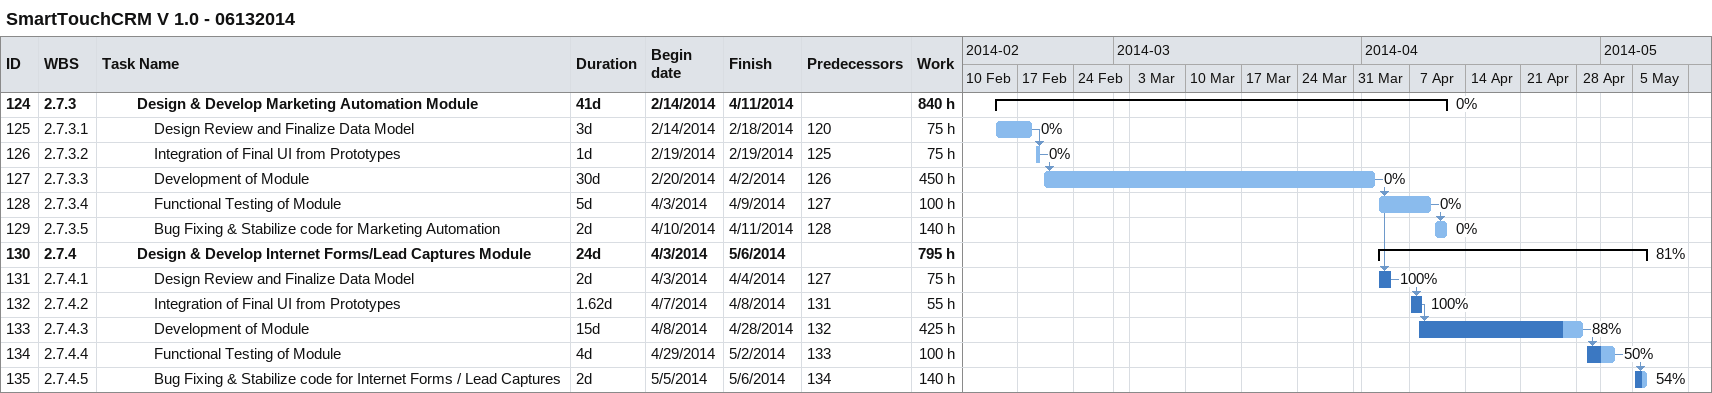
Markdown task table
SmartTouchCRM V 1.0 - 06132014

| ID | WBS | Task | Duration | Start | Finish | Predecessors | % complete | Work (h) |
|---|---|---|---|---|---|---|---|---|
| 124 | 2.7.3 | **Design & Develop Marketing Automation Module** | 41d | 2014-02-14 | 2014-04-11 |  | 0 | 840 |
| 125 | 2.7.3.1 | Design Review and Finalize Data Model | 3d | 2014-02-14 | 2014-02-18 | 120 | 0 | 75 |
| 126 | 2.7.3.2 | Integration of Final UI from Prototypes | 1d | 2014-02-19 | 2014-02-19 | 125 | 0 | 75 |
| 127 | 2.7.3.3 | Development of Module | 30d | 2014-02-20 | 2014-04-02 | 126 | 0 | 450 |
| 128 | 2.7.3.4 | Functional Testing of Module | 5d | 2014-04-03 | 2014-04-09 | 127 | 0 | 100 |
| 129 | 2.7.3.5 | Bug Fixing & Stabilize code for Marketing Automation | 2d | 2014-04-10 | 2014-04-11 | 128 | 0 | 140 |
| 130 | 2.7.4 | **Design & Develop Internet Forms/Lead Captures Module** | 24d | 2014-04-03 | 2014-05-06 |  | 81 | 795 |
| 131 | 2.7.4.1 | Design Review and Finalize Data Model | 2d | 2014-04-03 | 2014-04-04 | 127 | 100 | 75 |
| 132 | 2.7.4.2 | Integration of Final UI from Prototypes | 1.62d | 2014-04-07 | 2014-04-08 | 131 | 100 | 55 |
| 133 | 2.7.4.3 | Development of Module | 15d | 2014-04-08 | 2014-04-28 | 132 | 88 | 425 |
| 134 | 2.7.4.4 | Functional Testing of Module | 4d | 2014-04-29 | 2014-05-02 | 133 | 50 | 100 |
| 135 | 2.7.4.5 | Bug Fixing & Stabilize code for Internet Forms / Lead Captures | 2d | 2014-05-05 | 2014-05-06 | 134 | 54 | 140 |
